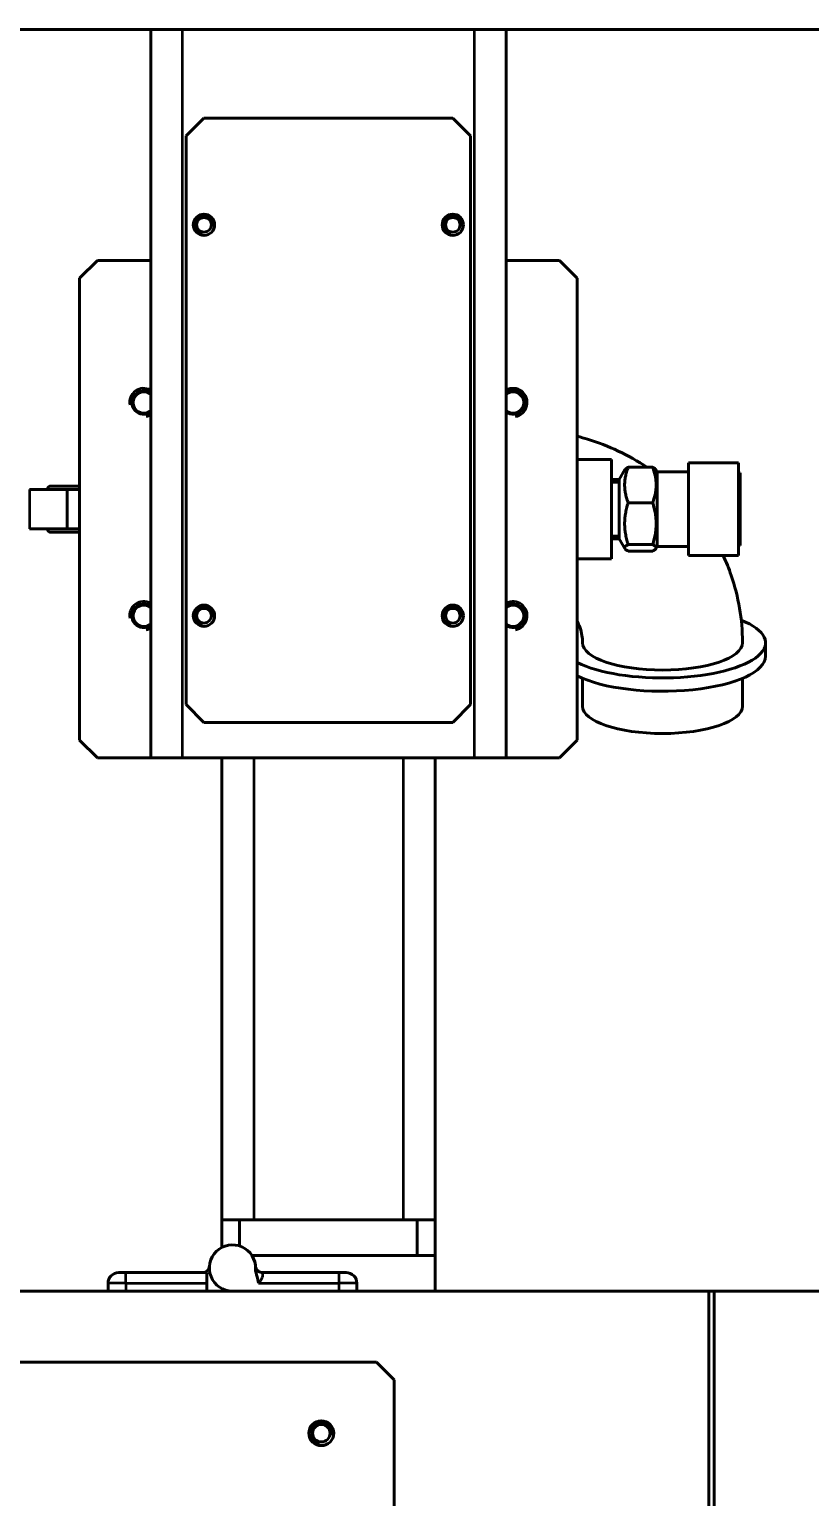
# Model space of a CAD drawing. Header units: millimetres. Extents: x 0 to 11890, y 0 to 8410.
# Drawn here: x 5011.2 to 5230.7, y 6521.7 to 6934.6 of the extents above; entities that cross this region are included whole.
import ezdxf

# ---------------------------------------------------------------- set-up
doc = ezdxf.new("R2010")
doc.units = ezdxf.units.MM
doc.header["$LTSCALE"] = 10
for name, color, linetype, lineweight in [('가시적인 것(ISO)', 3, 'Continuous', 40), ('가시적인 좁은 것(ISO)', 3, 'Continuous', 35), ('치수(ISO)', 2, 'Continuous', 25)]:
    doc.layers.add(name, color=color, linetype=linetype, lineweight=lineweight)
doc.styles.add('치수 텍스트_PSTEK_POSCO', font='isocp.shx')
doc.dimstyles.new('치수_PSTEK_POSCO', dxfattribs={"dimscale": 10, "dimtxt": 3, "dimasz": 2, "dimexe": 2, "dimexo": 2.5, "dimgap": 1, "dimtad": 1, "dimrnd": 1e-08, "dimdsep": 46, "dimtxsty": '치수 텍스트_PSTEK_POSCO', "dimcen": 0.09, "dimdle": 10, "dimclrd": 7, "dimclre": 7, "dimclrt": 2, "dimadec": 1, "dimazin": 2, "dimtfac": 1, "dimtmove": 0, "dimatfit": 3, "dimfxl": 0, "dimtolj": 1, "dimlwd": -1, "dimlwe": -1, "dimarcsym": 0})

# ---------------------------------------------------------------- blocks, each defined once
blk = doc.blocks.new('*D33')
at = {"layer": 'Defpoints', "color": 0}
for p in [(2184.83, 7619.6), (8116.83, 6944.6), (2184.83, 6219.6)]:
    blk.add_point(p, dxfattribs=at)
at = {"layer": '치수(ISO)', "color": 7}
for p, q in [((2184.83, 6269.6), (2184.83, 7659.6)), ((8116.83, 6994.6), (8116.83, 7659.6)), ((8076.83, 7619.6), (2224.83, 7619.6))]:
    blk.add_line(p, q, dxfattribs=at)
for points in [[(2224.83, 7626.26), (2224.83, 7612.93), (2184.83, 7619.6)], [(8076.83, 7626.26), (8076.83, 7612.93), (8116.83, 7619.6)]]:
    blk.add_solid(points, dxfattribs=at)
at = {"layer": '치수(ISO)', "color": 2, "insert": (5073.92, 7669.62), "char_height": 60, "attachment_point": 4, "style": '치수 텍스트_PSTEK_POSCO'}
blk.add_mtext('\\A1;5932', dxfattribs=at)

msp = doc.modelspace()

# ---------------------------------------------------------------- linework, layer by layer
at = {"layer": '가시적인 것(ISO)'}
for p, q in [((4830.326, 6934.597), (5360.326, 6934.597)), ((5045.326, 6934.597), (5045.326, 6729.597)), ((5145.326, 6729.597), (5145.326, 6934.597)), ((5055.326, 6904.597), (5060.326, 6909.597)), ((5130.326, 6909.597), (5060.326, 6909.597)), ((5130.326, 6909.597), (5135.326, 6904.597)), ((5055.326, 6904.597), (5055.326, 6744.597)), ((5135.326, 6744.597), (5135.326, 6904.597)), ((5025.326, 6864.597), (5030.326, 6869.597)), ((5030.326, 6869.597), (5045.326, 6869.597)), ((5145.326, 6869.597), (5160.326, 6869.597)), ((5160.326, 6869.597), (5165.326, 6864.597)), ((5025.326, 6734.597), (5025.326, 6864.597)), ((5165.326, 6864.597), (5165.326, 6734.597)), ((5040.626, 6831.48), (5043.104, 6832.91)), ((5043.626, 6832.91), (5045.326, 6831.929)), ((5145.326, 6831.929), (5147.027, 6832.91)), ((5147.549, 6832.91), (5150.027, 6831.48)), ((5040.365, 6828.167), (5040.365, 6831.027)), ((5150.288, 6831.027), (5150.288, 6828.167)), ((5043.104, 6826.284), (5040.626, 6827.714)), ((5045.326, 6827.265), (5043.626, 6826.284)), ((5147.027, 6826.284), (5145.326, 6827.265)), ((5150.027, 6827.714), (5147.549, 6826.284)), ((5165.326, 6813.597), (5174.926, 6813.597)), ((5174.926, 6785.597), (5174.926, 6813.597)), ((5196.676, 6812.597), (5196.676, 6786.597)), ((5196.676, 6812.597), (5210.676, 6812.597)), ((5210.676, 6812.597), (5210.676, 6786.597)), ((5177.126, 6807.928), (5178.733, 6810.711)), ((5179.65, 6811.392), (5186.555, 6811.392)), ((5187.826, 6810.097), (5187.472, 6810.711)), ((5187.826, 6810.097), (5187.826, 6789.097)), ((5187.826, 6810.097), (5196.676, 6810.097)), ((5210.676, 6809.847), (5211.126, 6809.847)), ((5211.126, 6809.847), (5211.126, 6789.347)), ((5011.195, 6805.097), (5021.826, 6805.097)), ((5017.085, 6806.097), (5025.326, 6806.097)), ((5025.326, 6805.097), (5021.826, 6805.097)), ((5021.826, 6805.097), (5021.826, 6794.097)), ((5174.926, 6807.928), (5177.126, 6807.928)), ((5177.126, 6807.928), (5177.126, 6791.266)), ((5177.126, 6807.928), (5177.126, 6791.266)), ((5179.65, 6801.414), (5186.555, 6801.414)), ((5021.826, 6794.097), (5011.195, 6794.097)), ((5017.085, 6793.097), (5025.326, 6793.097)), ((5021.826, 6794.097), (5025.326, 6794.097)), ((5174.926, 6791.266), (5177.126, 6791.266)), ((5177.126, 6791.266), (5178.733, 6788.483)), ((5179.65, 6789.619), (5186.555, 6789.619)), ((5179.65, 6787.802), (5186.555, 6787.802)), ((5187.826, 6789.097), (5187.472, 6788.483)), ((5187.826, 6789.097), (5196.676, 6789.097)), ((5210.676, 6789.347), (5211.126, 6789.347)), ((5165.326, 6785.597), (5174.926, 6785.597)), ((5196.676, 6786.597), (5210.676, 6786.597)), ((5040.365, 6768.167), (5040.365, 6771.027)), ((5040.626, 6771.48), (5043.104, 6772.91)), ((5043.626, 6772.91), (5045.326, 6771.929)), ((5145.326, 6771.929), (5147.027, 6772.91)), ((5147.549, 6772.91), (5150.027, 6771.48)), ((5150.288, 6771.027), (5150.288, 6768.167)), ((5043.104, 6766.284), (5040.626, 6767.714)), ((5045.326, 6767.265), (5043.626, 6766.284)), ((5147.027, 6766.284), (5145.326, 6767.265)), ((5150.027, 6767.714), (5147.549, 6766.284)), ((5218.326, 6761.995), (5218.326, 6758.235)), ((5166.826, 6751.995), (5166.826, 6744.134)), ((5211.826, 6751.995), (5211.826, 6744.134)), ((5060.326, 6739.597), (5055.326, 6744.597)), ((5135.326, 6744.597), (5130.326, 6739.597)), ((5060.326, 6739.597), (5130.326, 6739.597)), ((5030.326, 6729.597), (5025.326, 6734.597)), ((5165.326, 6734.597), (5160.326, 6729.597)), ((5045.326, 6729.597), (5030.326, 6729.597)), ((5054.326, 6729.597), (5045.326, 6729.597)), ((5136.326, 6729.597), (5054.326, 6729.597)), ((5065.326, 6729.597), (5065.326, 6599.597)), ((5125.326, 6729.597), (5125.326, 6599.597)), ((5145.326, 6729.597), (5136.326, 6729.597)), ((5160.326, 6729.597), (5145.326, 6729.597)), ((5070.326, 6599.597), (5065.326, 6599.597)), ((5065.326, 6599.597), (5065.326, 6591.863)), ((5070.326, 6592.282), (5070.326, 6599.597)), ((5120.326, 6599.597), (5070.326, 6599.597)), ((5125.326, 6599.597), (5120.326, 6599.597)), ((5120.326, 6599.597), (5120.326, 6589.597)), ((5125.326, 6589.597), (5125.326, 6599.597)), ((5073.804, 6589.597), (5125.326, 6589.597)), ((5120.326, 6589.597), (5073.804, 6589.597)), ((5125.326, 6579.597), (5125.326, 6589.597)), ((5033.326, 6581.797), (5033.326, 6579.597)), ((5038.326, 6584.797), (5036.326, 6584.797)), ((5038.326, 6584.797), (5061.126, 6584.797)), ((5061.126, 6581.797), (5061.126, 6584.797)), ((5061.126, 6579.597), (5061.126, 6581.797)), ((5076.798, 6584.797), (5098.326, 6584.797)), ((5100.326, 6584.797), (5098.326, 6584.797)), ((5103.326, 6579.597), (5103.326, 6581.797)), ((3960.326, 6579.597), (5202.326, 6579.597)), ((5202.326, 6579.597), (5203.826, 6579.597)), ((5202.326, 5809.597), (5202.326, 6579.597)), ((5203.826, 6579.597), (5203.826, 6519.597)), ((5203.826, 6579.597), (5203.826, 6579.597)), ((5203.826, 5809.597), (5203.826, 6579.597)), ((5203.826, 6579.597), (5878.537, 6579.597)), ((5108.826, 6559.597), (4053.826, 6559.597)), ((5108.826, 6559.597), (5113.826, 6554.597)), ((5113.826, 5814.597), (5113.826, 6554.597))]:
    msp.add_line(p, q, dxfattribs=at)
for centre, radius in [((5060.326, 6879.597), 3), ((5130.326, 6879.597), 3), ((5060.326, 6879.597), 2.067), ((5130.326, 6879.597), 2.067), ((5060.326, 6769.597), 3), ((5060.326, 6769.597), 2.067), ((5130.326, 6769.597), 3), ((5130.326, 6769.597), 2.067), ((5093.326, 6539.597), 3.5), ((5093.326, 6539.597), 2.458)]:
    msp.add_circle(centre, radius, dxfattribs=at)
for centre, radius, start, end in [((5043.365, 6829.597), 3.323, 53.82891, 306.17109), ((5147.288, 6829.597), 3.323, 233.82891, 126.17109), ((5043.365, 6829.597), 3, 120, 180), ((5043.365, 6829.597), 3, 180, 240), ((5043.365, 6829.597), 3, 60, 120), ((5043.365, 6829.597), 3, 49.16814, 60), ((5147.288, 6829.597), 3, 120, 130.83186), ((5147.288, 6829.597), 3, 60, 120), ((5147.288, 6829.597), 3, 0, 60), ((5147.288, 6829.597), 3, 300, 0), ((5043.365, 6829.597), 3, 240, 300), ((5043.365, 6829.597), 3, 300, 310.83186), ((5147.288, 6829.597), 3, 229.16814, 240), ((5147.288, 6829.597), 3, 240, 300), ((5043.365, 6769.597), 3.323, 53.82891, 306.17109), ((5043.365, 6769.597), 3, 120, 180), ((5043.365, 6769.597), 3, 60, 120), ((5043.365, 6769.597), 3, 49.16814, 60), ((5147.288, 6769.597), 3.323, 233.82891, 126.17109), ((5147.288, 6769.597), 3, 120, 130.83186), ((5147.288, 6769.597), 3, 60, 120), ((5147.288, 6769.597), 3, 0, 60), ((5043.365, 6769.597), 3, 180, 240), ((5043.365, 6769.597), 3, 240, 300), ((5043.365, 6769.597), 3, 300, 310.83186), ((5147.288, 6769.597), 3, 229.16814, 240), ((5147.288, 6769.597), 3, 240, 300), ((5147.288, 6769.597), 3, 300, 0), ((5068.326, 6586.097), 6.5, 357.97776, 270), ((5059.855, 6586.797), 2, 270, 355.27617), ((5076.798, 6586.797), 2, 234.02513, 269.99909), ((5036.326, 6581.797), 3, 90, 180), ((5100.326, 6581.797), 3, 0, 90)]:
    msp.add_arc(centre, radius, start, end, dxfattribs=at)
for centre, major_axis, ratio, start_param, end_param in [((5017.085, 6799.597), (0, -6.5), 0.2679492, 3.1415927, 3.7036625), ((5017.085, 6799.597), (0, -6.5), 0.2679492, 5.7211155, 6.2831853), ((5189.326, 6761.995), (29, 0), 0.3410146, 3.7375951, 6.98499), ((5189.326, 6761.995), (-29, 0), 0.3410146, 5.674356, 5.6871829), ((5189.326, 6761.995), (22.5, 0), 0.3410146, 3.1415927, 6.2831853), ((5189.326, 6758.235), (29, 0), 0.3410146, 3.7375951, 6.2831853), ((5189.326, 6744.134), (22.5, 0), 0.3410146, 3.1415927, 6.2831853)]:
    msp.add_ellipse(centre, major_axis=major_axis, ratio=ratio, start_param=start_param, end_param=end_param, dxfattribs=at)
for points, knots in [([(5165.326, 6820.096), (5166.31, 6819.846), (5167.289, 6819.572), (5174.16, 6817.473), (5179.802, 6814.817), (5184.94, 6811.392)], [6.54753872, 6.54753872, 6.54753872, 6.54753872, 6.59734457, 6.59734457, 6.8999151, 6.8999151, 6.8999151, 6.8999151]), ([(5206.355, 6786.597), (5207.211, 6784.761), (5207.972, 6782.88), (5210.714, 6774.947), (5211.803, 6768.581), (5211.826, 6762.137), (5211.826, 6762.066), (5211.826, 6761.995)], [7.44090762, 7.44090762, 7.44090762, 7.44090762, 7.53982237, 7.53982237, 7.85051914, 7.85051914, 7.85398163, 7.85398163, 7.85398163, 7.85398163]), ([(5165.326, 6768.077), (5165.381, 6767.972), (5165.433, 6767.867), (5166.151, 6766.383), (5166.563, 6764.96), (5166.796, 6763.02), (5166.826, 6762.507), (5166.826, 6761.995)], [7.40317681, 7.40317681, 7.40317681, 7.40317681, 7.42731842, 7.42731842, 7.74147769, 7.74147769, 7.85398163, 7.85398163, 7.85398163, 7.85398163]), ([(5061.03, 6585.179), (5061.205, 6585.305), (5061.361, 6585.463), (5061.609, 6585.813), (5061.705, 6586.008), (5061.798, 6586.311), (5061.821, 6586.416), (5061.837, 6586.531), (5061.839, 6586.543), (5061.842, 6586.565), (5061.843, 6586.575), (5061.844, 6586.588), (5061.845, 6586.591), (5061.846, 6586.6), (5061.846, 6586.605), (5061.847, 6586.611), (5061.847, 6586.614), (5061.847, 6586.62), (5061.848, 6586.621), (5061.848, 6586.624), (5061.848, 6586.624), (5061.848, 6586.624)], [0, 0, 0, 0, 0.06484329, 0.06484329, 0.12852912, 0.12852912, 0.16005484, 0.16005484, 0.1638783, 0.1638783, 0.167216, 0.167216, 0.16882569, 0.16882569, 0.17207345, 0.17207345, 0.17539628, 0.17539628, 0.18280817, 0.18280817, 0.19091764, 0.19091764, 0.19091764, 0.19091764]), ([(5075.659, 6581.797), (5075.658, 6581.817), (5075.656, 6581.852), (5075.614, 6582.549), (5075.426, 6583.172), (5075.073, 6584.28), (5074.793, 6585.047), (5074.822, 6585.868)], [-0.00603588, -0.00603588, -0.00603588, -0.00603588, 0, 0, 0.20345493, 0.20345493, 0.56510623, 0.56510623, 0.56510623, 0.56510623]), ([(5074.805, 6586.624), (5074.805, 6586.625), (5074.805, 6586.626), (5074.807, 6586.608), (5074.807, 6586.605), (5074.808, 6586.598), (5074.808, 6586.594), (5074.809, 6586.582), (5074.81, 6586.576), (5074.812, 6586.554), (5074.814, 6586.537), (5074.819, 6586.505), (5074.821, 6586.489), (5074.832, 6586.423), (5074.842, 6586.373), (5074.888, 6586.185), (5074.938, 6586.048), (5075.094, 6585.728), (5075.219, 6585.551), (5075.446, 6585.319), (5075.532, 6585.245), (5075.623, 6585.179)], [0.00657145, 0.00657145, 0.00657145, 0.00657145, 0.02456859, 0.02456859, 0.02715609, 0.02715609, 0.02963041, 0.02963041, 0.03211493, 0.03211493, 0.03710146, 0.03710146, 0.0421253, 0.0421253, 0.05719753, 0.05719753, 0.10032819, 0.10032819, 0.16393787, 0.16393787, 0.19768502, 0.19768502, 0.19768502, 0.19768502])]:
    msp.add_open_spline(points, degree=3, knots=knots, dxfattribs=at)
for points, weights in [([(5179.65, 6801.414), (5177.817, 6806.403), (5179.65, 6811.392)], [1.64952613977, 1.90470872167, 1.64952613977]), ([(5178.733, 6810.711), (5178.917, 6811.029), (5179.65, 6811.392)], [1.83454566271, 1.80855240876, 1.71167911458]), ([(5186.555, 6811.392), (5188.389, 6806.403), (5186.555, 6801.414)], [1.71167911458, 1.97647679514, 1.71167911458]), ([(5187.472, 6810.711), (5187.288, 6811.029), (5186.555, 6811.392)], [1.76791228307, 1.74286314209, 1.64950842754]), ([(5179.65, 6789.619), (5177.817, 6795.516), (5179.65, 6801.414)], [1.71167911458, 1.97647679514, 1.71167911458]), ([(5186.555, 6801.414), (5188.389, 6795.516), (5186.555, 6789.619)], [1.64952613978, 1.90470872167, 1.64952613978]), ([(5179.65, 6787.802), (5177.817, 6788.71), (5179.65, 6789.619)], [1.71167911458, 1.97647679514, 1.71167911458]), ([(5186.555, 6787.802), (5188.389, 6788.71), (5186.555, 6789.619)], [1.64950842754, 1.90468826934, 1.64950842754])]:
    msp.add_rational_spline(points, weights, degree=2, dxfattribs=at)
msp.add_open_spline([(5061.848, 6586.632), (5061.848, 6586.632), (5061.848, 6586.629), (5061.848, 6586.624)], degree=3, dxfattribs=at)
at = {"layer": '가시적인 좁은 것(ISO)'}
for p, q in [((5054.326, 6729.597), (5054.326, 6934.597)), ((5136.326, 6934.597), (5136.326, 6729.597)), ((5011.195, 6805.097), (5011.195, 6794.097)), ((5177.126, 6807.072), (5174.926, 6807.072)), ((5174.926, 6792.122), (5177.126, 6792.122)), ((5074.326, 6729.597), (5074.326, 6599.597)), ((5116.326, 6729.597), (5116.326, 6599.597)), ((5038.326, 6581.797), (5033.326, 6581.797)), ((5038.326, 6581.797), (5038.326, 6584.797)), ((5038.326, 6581.797), (5061.126, 6581.797)), ((5038.326, 6581.797), (5038.326, 6579.597)), ((5075.659, 6581.797), (5098.326, 6581.797)), ((5098.326, 6581.797), (5098.326, 6584.797)), ((5103.326, 6581.797), (5098.326, 6581.797)), ((5098.326, 6579.597), (5098.326, 6581.797))]:
    msp.add_line(p, q, dxfattribs=at)
for centre, radius, start, end in [((5060.326, 6879.597), 2.5, 350, 260), ((5130.326, 6879.597), 2.5, 350, 260), ((5043.365, 6829.597), 4, 60.63437, 190), ((5147.288, 6829.597), 4, 280, 119.36563), ((5043.365, 6829.597), 4, 280, 299.36563), ((5043.365, 6769.597), 4, 60.63437, 190), ((5060.326, 6769.597), 2.5, 350, 260), ((5130.326, 6769.597), 2.5, 350, 260), ((5147.288, 6769.597), 4, 280, 119.36563), ((5043.365, 6769.597), 4, 280, 299.36563), ((5093.326, 6539.597), 3, 350, 260)]:
    msp.add_arc(centre, radius, start, end, dxfattribs=at)
msp.add_open_spline([(5076.798, 6584.797), (5076.798, 6584.797), (5076.801, 6584.773), (5076.806, 6584.727), (5076.812, 6584.681), (5076.819, 6584.612), (5076.823, 6584.527), (5076.827, 6584.442), (5076.828, 6584.341), (5076.823, 6584.231), (5076.818, 6584.122), (5076.806, 6584.003), (5076.786, 6583.879), (5076.765, 6583.755), (5076.737, 6583.625), (5076.697, 6583.491), (5076.658, 6583.358), (5076.609, 6583.221), (5076.547, 6583.079), (5076.485, 6582.938), (5076.41, 6582.793), (5076.322, 6582.646), (5076.233, 6582.499), (5076.13, 6582.35), (5076.019, 6582.207), (5075.907, 6582.065), (5075.787, 6581.929), (5075.659, 6581.797)], degree=3, knots=[0.00000011, 0.00000011, 0.00000011, 0.00000011, 0.11111111, 0.11111111, 0.11111111, 0.22222222, 0.22222222, 0.22222222, 0.33333333, 0.33333333, 0.33333333, 0.44444444, 0.44444444, 0.44444444, 0.55555556, 0.55555556, 0.55555556, 0.66666667, 0.66666667, 0.66666667, 0.77777778, 0.77777778, 0.77777778, 0.88888889, 0.88888889, 0.88888889, 0.99999851, 0.99999851, 0.99999851, 0.99999851], dxfattribs=at)

# ---------------------------------------------------------------- dimensions: what is measured, and where the dimension line sits
at = {"layer": '치수(ISO)', "color": 7}
dim = msp.add_linear_dim(base=(2184.826, 7619.597), p1=(8116.826, 6944.597), p2=(2184.826, 6219.597), angle=180, dimstyle='치수_PSTEK_POSCO', override={"dimscale": 20, "dimtofl": 0, "dimatfit": 1}, dxfattribs=at)
dim.commit()
dim.dimension.update_dxf_attribs({"geometry": '*D33', "text_midpoint": (5150.826, 7619.597), "dimtype": 160})

doc.saveas('drawing.dxf')
